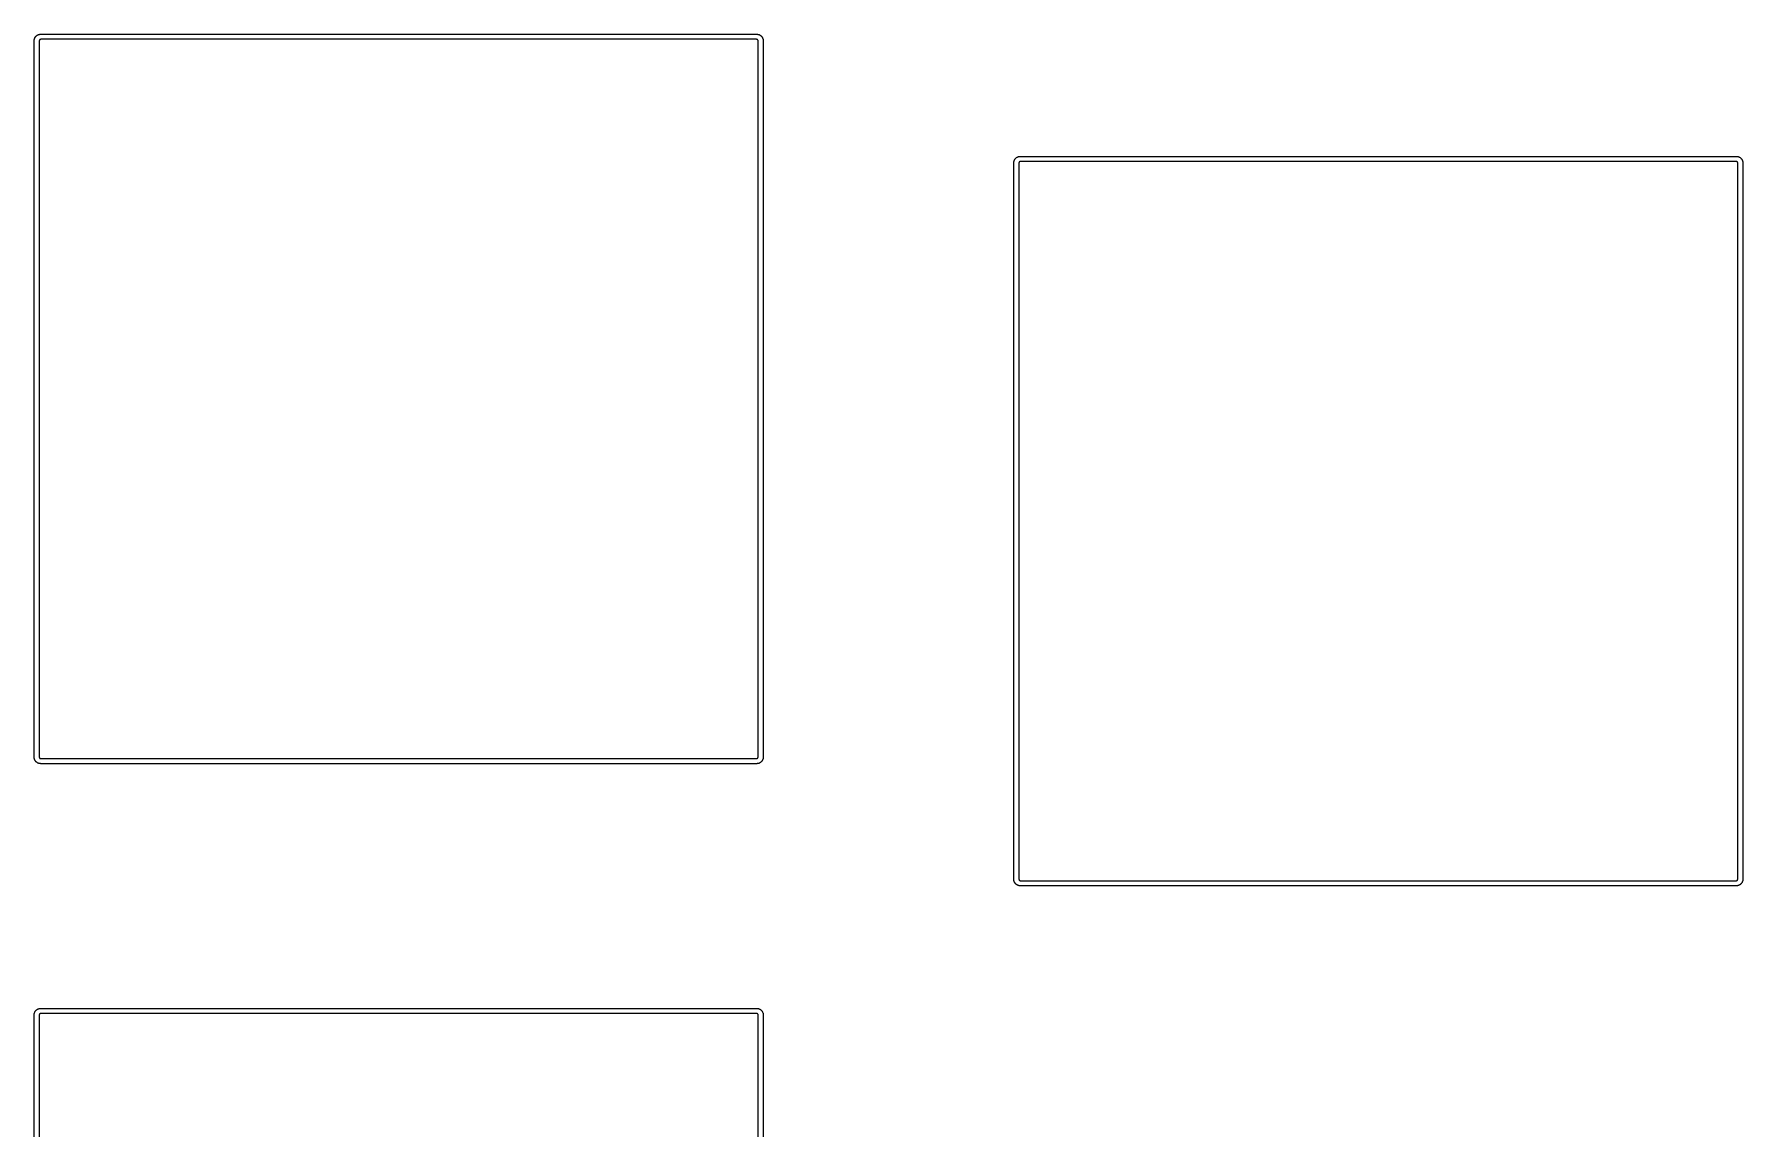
# Model space of a CAD drawing. Extents: x 69 to 219, y -146 to -41.
# Drawn here: x 153.52 to 186.86, y -92.52 to -71.18 of the extents above; entities that cross this region are included whole.
import ezdxf

# ---------------------------------------------------------------- set-up
doc = ezdxf.new("R2010")
doc.units = 0
doc.header["$MEASUREMENT"] = 0
doc.layers.add('BLACK', color=7, linetype='CONTINUOUS')

msp = doc.modelspace()

# ---------------------------------------------------------------- linework, layer by layer
at = {"layer": 'Black'}
for p, q in [((153.522, -71.3075), (153.523, -71.3038)), ((153.522, -85.2775), (153.522, -71.3075)), ((153.523, -71.2891), (153.525, -71.2832)), ((153.523, -71.2917), (153.523, -71.2891)), ((153.523, -71.2942), (153.523, -71.2917)), ((153.523, -71.2971), (153.523, -71.2942)), ((153.523, -71.3), (153.523, -71.2971)), ((153.523, -71.3038), (153.523, -71.3)), ((153.525, -71.2832), (153.526, -71.2771)), ((153.526, -71.2771), (153.527, -71.2749)), ((153.527, -71.2749), (153.528, -71.274)), ((153.528, -71.2719), (153.53, -71.2662)), ((153.528, -71.2724), (153.528, -71.2719)), ((153.528, -71.2738), (153.528, -71.2724)), ((153.528, -71.2739), (153.528, -71.2738)), ((153.528, -71.274), (153.528, -71.2739)), ((153.53, -71.2662), (153.533, -71.2584)), ((153.533, -71.2584), (153.535, -71.2532)), ((153.535, -71.2532), (153.538, -71.2476)), ((153.538, -71.2476), (153.541, -71.2433)), ((153.541, -71.2433), (153.544, -71.2385)), ((153.544, -71.2385), (153.545, -71.2371)), ((153.545, -71.2371), (153.546, -71.2355)), ((153.546, -71.234), (153.551, -71.228)), ((153.546, -71.2348), (153.546, -71.234)), ((153.546, -71.2355), (153.546, -71.2348)), ((153.551, -71.228), (153.556, -71.2217)), ((153.556, -71.2217), (153.557, -71.2213)), ((153.557, -71.2206), (153.561, -71.2177)), ((153.557, -71.2213), (153.557, -71.2206)), ((153.561, -71.2177), (153.564, -71.2141)), ((153.564, -71.2141), (153.569, -71.211)), ((153.569, -71.211), (153.572, -71.2074)), ((153.572, -71.2074), (153.575, -71.2058)), ((153.575, -71.2058), (153.577, -71.2036)), ((153.577, -71.2036), (153.578, -71.203)), ((153.578, -71.203), (153.579, -71.2022)), ((153.579, -71.2022), (153.586, -71.1986)), ((153.586, -71.1986), (153.592, -71.1947)), ((153.592, -71.1947), (153.593, -71.1945)), ((153.593, -71.1945), (153.594, -71.194)), ((153.594, -71.194), (153.596, -71.1935)), ((153.596, -71.1935), (153.597, -71.1925)), ((153.597, -71.1925), (153.604, -71.1901)), ((153.604, -71.1901), (153.61, -71.1873)), ((153.61, -71.1873), (153.612, -71.1872)), ((153.612, -71.1872), (153.614, -71.1866)), ((153.614, -71.1866), (153.616, -71.1863)), ((153.616, -71.1863), (153.617, -71.1857)), ((153.617, -71.1857), (153.618, -71.1856)), ((153.618, -71.1854), (153.626, -71.184)), ((153.618, -71.1856), (153.618, -71.1854)), ((153.623, -71.3026), (153.622, -71.305)), ((153.622, -71.305), (153.622, -71.3084)), ((153.622, -71.3084), (153.622, -71.3113)), ((153.622, -71.3113), (153.622, -85.2737)), ((153.624, -71.2986), (153.623, -71.3026)), ((153.625, -71.298), (153.624, -71.2986)), ((153.624, -71.2986), (153.624, -71.2986)), ((153.626, -71.296), (153.625, -71.2974)), ((153.625, -71.2974), (153.625, -71.2979)), ((153.625, -71.2979), (153.625, -71.298)), ((153.626, -71.184), (153.634, -71.1824)), ((153.629, -71.291), (153.626, -71.2952)), ((153.626, -71.2952), (153.626, -71.296)), ((153.631, -71.2892), (153.629, -71.2904)), ((153.629, -71.2904), (153.629, -71.291)), ((153.632, -71.2879), (153.631, -71.2892)), ((153.633, -71.2875), (153.632, -71.2879)), ((153.634, -71.2857), (153.633, -71.2875)), ((153.634, -71.1824), (153.635, -71.1825)), ((153.638, -71.2837), (153.634, -71.2857)), ((153.635, -71.1825), (153.635, -71.1824)), ((153.635, -71.1824), (153.638, -71.1824)), ((153.638, -71.1824), (153.641, -71.1819)), ((153.642, -71.2824), (153.638, -71.2837)), ((153.641, -71.1819), (153.645, -71.182)), ((153.646, -71.2817), (153.642, -71.2824)), ((153.642, -71.2824), (153.642, -71.2824)), ((153.645, -71.182), (153.649, -71.1813)), ((153.65, -71.2818), (153.646, -71.2817)), ((153.649, -71.1813), (167.619, -71.1813)), ((153.653, -71.2813), (153.65, -71.2818)), ((167.614, -71.2813), (153.653, -71.2813)), ((167.616, -71.2816), (167.614, -71.2813)), ((167.621, -71.2816), (167.616, -71.2816)), ((167.619, -71.1813), (167.623, -71.1821)), ((167.625, -71.2824), (167.621, -71.2816)), ((167.623, -71.1821), (167.628, -71.1821)), ((167.629, -71.2837), (167.625, -71.2824)), ((167.625, -71.2824), (167.625, -71.2824)), ((167.628, -71.1821), (167.63, -71.1824)), ((167.634, -71.2865), (167.629, -71.2837)), ((167.63, -71.1824), (167.632, -71.1824)), ((167.632, -71.1824), (167.632, -71.1825)), ((167.632, -71.1825), (167.633, -71.1824)), ((167.633, -71.1824), (167.641, -71.184)), ((167.636, -71.2883), (167.634, -71.2865)), ((167.638, -71.29), (167.636, -71.2883)), ((167.636, -71.2883), (167.636, -71.2883)), ((167.64, -71.2932), (167.638, -71.29)), ((167.642, -71.2953), (167.64, -71.2932)), ((167.641, -71.184), (167.649, -71.1854)), ((167.642, -71.2955), (167.642, -71.2953)), ((167.642, -71.298), (167.642, -71.2955)), ((167.643, -71.2986), (167.642, -71.298)), ((167.644, -71.3026), (167.643, -71.2986)), ((167.643, -71.2986), (167.643, -71.2986)), ((167.645, -71.305), (167.644, -71.3026)), ((167.645, -71.3084), (167.645, -71.305)), ((167.645, -71.3113), (167.645, -71.3084)), ((167.645, -85.2737), (167.645, -71.3113)), ((167.649, -71.1854), (167.649, -71.1856)), ((167.649, -71.1856), (167.65, -71.1857)), ((167.65, -71.1857), (167.651, -71.1863)), ((167.651, -71.1863), (167.653, -71.1866)), ((167.653, -71.1866), (167.655, -71.1872)), ((167.655, -71.1872), (167.657, -71.1873)), ((167.657, -71.1873), (167.663, -71.1901)), ((167.663, -71.1901), (167.67, -71.1925)), ((167.67, -71.1925), (167.671, -71.1935)), ((167.671, -71.1935), (167.673, -71.194)), ((167.673, -71.194), (167.674, -71.1945)), ((167.674, -71.1945), (167.675, -71.1947)), ((167.675, -71.1947), (167.681, -71.1986)), ((167.681, -71.1986), (167.688, -71.2022)), ((167.688, -71.2022), (167.689, -71.203)), ((167.689, -71.203), (167.69, -71.2036)), ((167.69, -71.2036), (167.691, -71.2045)), ((167.691, -71.2045), (167.692, -71.2053)), ((167.692, -71.2053), (167.693, -71.2061)), ((167.693, -71.2061), (167.694, -71.2066)), ((167.694, -71.2066), (167.7, -71.2116)), ((167.7, -71.2116), (167.706, -71.2162)), ((167.706, -71.2162), (167.706, -71.2173)), ((167.706, -71.2173), (167.707, -71.2182)), ((167.707, -71.2182), (167.708, -71.2195)), ((167.708, -71.2195), (167.71, -71.2206)), ((167.71, -71.2206), (167.71, -71.2213)), ((167.71, -71.2213), (167.711, -71.2217)), ((167.711, -71.2217), (167.716, -71.228)), ((167.716, -71.228), (167.721, -71.234)), ((167.721, -71.234), (167.721, -71.2345)), ((167.721, -71.2345), (167.722, -71.2368)), ((167.722, -71.2368), (167.724, -71.2387)), ((167.724, -71.2387), (167.727, -71.2439)), ((167.727, -71.2439), (167.731, -71.2487)), ((167.731, -71.2487), (167.731, -71.2515)), ((167.731, -71.2515), (167.733, -71.254)), ((167.733, -71.254), (167.733, -71.2563)), ((167.733, -71.2563), (167.734, -71.2584)), ((167.734, -71.2584), (167.737, -71.2662)), ((167.737, -71.2662), (167.739, -71.2719)), ((167.739, -71.2719), (167.739, -71.2724)), ((167.739, -71.2724), (167.739, -71.2738)), ((167.739, -71.2738), (167.739, -71.2739)), ((167.739, -71.2739), (167.739, -71.274)), ((167.739, -71.274), (167.74, -71.2749)), ((167.74, -71.2749), (167.741, -71.2771)), ((167.741, -71.2771), (167.742, -71.2832)), ((167.742, -71.2832), (167.744, -71.2891)), ((167.744, -71.2891), (167.744, -71.2917)), ((167.744, -71.2917), (167.744, -71.2942)), ((167.744, -71.2942), (167.744, -71.2971)), ((167.744, -71.2971), (167.744, -71.3)), ((167.744, -71.3), (167.744, -71.3038)), ((167.744, -71.3038), (167.745, -71.3075)), ((167.745, -71.3075), (167.745, -85.2775)), ((172.636, -73.6683), (172.637, -73.6607)), ((172.637, -73.6607), (172.639, -73.6547)), ((172.639, -73.6547), (172.641, -73.6484)), ((172.641, -73.6484), (172.643, -73.6442)), ((172.643, -73.6442), (172.645, -73.6396)), ((172.645, -73.6396), (172.646, -73.6378)), ((172.646, -73.6358), (172.648, -73.6331)), ((172.646, -73.6378), (172.646, -73.6358)), ((172.648, -73.6302), (172.652, -73.6255)), ((172.648, -73.6331), (172.648, -73.6302)), ((172.652, -73.6255), (172.654, -73.6204)), ((172.654, -73.6204), (172.657, -73.6184)), ((172.657, -73.6184), (172.658, -73.616)), ((172.658, -73.6155), (172.663, -73.6095)), ((172.658, -73.616), (172.658, -73.6155)), ((172.663, -73.6095), (172.668, -73.6032)), ((172.668, -73.6032), (172.669, -73.6028)), ((172.669, -73.6021), (172.671, -73.601)), ((172.669, -73.6028), (172.669, -73.6021)), ((172.671, -73.601), (172.672, -73.5997)), ((172.672, -73.5997), (172.673, -73.5988)), ((172.673, -73.5977), (172.679, -73.5931)), ((172.673, -73.5988), (172.673, -73.5977)), ((172.679, -73.5931), (172.685, -73.5881)), ((172.685, -73.5881), (172.686, -73.5876)), ((172.686, -73.5876), (172.687, -73.5868)), ((172.687, -73.5868), (172.688, -73.586)), ((172.688, -73.586), (172.689, -73.5851)), ((172.689, -73.5851), (172.697, -73.5807)), ((172.697, -73.5807), (172.704, -73.5763)), ((172.704, -73.5763), (172.707, -73.5752)), ((172.707, -73.5752), (172.71, -73.5736)), ((172.71, -73.5736), (172.718, -73.5709)), ((172.718, -73.5709), (172.726, -73.5681)), ((172.726, -73.5681), (172.728, -73.5678)), ((172.728, -73.5678), (172.729, -73.5672)), ((172.729, -73.5672), (172.73, -73.5671)), ((172.73, -73.5669), (172.738, -73.5655)), ((172.73, -73.5671), (172.73, -73.5669)), ((172.738, -73.5655), (172.746, -73.5639)), ((172.745, -73.6679), (172.743, -73.6698)), ((172.749, -73.6656), (172.745, -73.6679)), ((172.746, -73.5639), (172.747, -73.564)), ((172.747, -73.564), (172.747, -73.5639)), ((172.747, -73.5639), (172.749, -73.5639)), ((172.749, -73.5639), (172.751, -73.5636)), ((172.754, -73.6639), (172.749, -73.6655)), ((172.749, -73.6655), (172.749, -73.6655)), ((172.749, -73.6655), (172.749, -73.6656)), ((172.751, -73.5636), (172.756, -73.5636)), ((172.758, -73.6631), (172.754, -73.6639)), ((172.754, -73.6639), (172.754, -73.6639)), ((172.756, -73.5636), (172.76, -73.5628)), ((172.763, -73.6631), (172.758, -73.6631)), ((172.76, -73.5628), (186.73, -73.5628)), ((172.765, -73.6628), (172.763, -73.6631)), ((186.726, -73.6628), (172.765, -73.6628)), ((186.729, -73.6633), (186.726, -73.6628)), ((186.733, -73.6632), (186.729, -73.6633)), ((186.73, -73.5628), (186.734, -73.5635)), ((186.734, -73.6637), (186.733, -73.6632)), ((186.734, -73.5635), (186.738, -73.5634)), ((186.737, -73.6641), (186.734, -73.6637)), ((186.738, -73.6645), (186.737, -73.6641)), ((186.738, -73.5634), (186.741, -73.5639)), ((186.741, -73.6656), (186.738, -73.6645)), ((186.741, -73.5639), (186.743, -73.5639)), ((186.745, -73.6679), (186.741, -73.6656)), ((186.743, -73.5639), (186.751, -73.5653)), ((186.747, -73.6698), (186.745, -73.6679)), ((186.751, -73.5653), (186.759, -73.5664)), ((186.759, -73.5664), (186.763, -73.5678)), ((186.763, -73.5678), (186.766, -73.5684)), ((186.766, -73.5684), (186.773, -73.5711)), ((186.773, -73.5711), (186.78, -73.5736)), ((186.78, -73.5736), (186.783, -73.5752)), ((186.783, -73.5752), (186.786, -73.5763)), ((186.786, -73.5763), (186.793, -73.5807)), ((186.793, -73.5807), (186.801, -73.5851)), ((186.801, -73.5851), (186.802, -73.586)), ((186.802, -73.586), (186.803, -73.5868)), ((186.803, -73.5868), (186.804, -73.5876)), ((186.804, -73.5876), (186.805, -73.5881)), ((186.805, -73.5881), (186.811, -73.5931)), ((186.811, -73.5931), (186.817, -73.5977)), ((186.817, -73.5977), (186.817, -73.5988)), ((186.817, -73.5988), (186.818, -73.5994)), ((186.818, -73.5994), (186.82, -73.6016)), ((186.82, -73.6016), (186.823, -73.6032)), ((186.823, -73.6032), (186.826, -73.6077)), ((186.826, -73.6077), (186.83, -73.6118)), ((186.83, -73.6118), (186.832, -73.6146)), ((186.832, -73.6146), (186.833, -73.617)), ((186.833, -73.617), (186.834, -73.6186)), ((186.834, -73.6186), (186.835, -73.62)), ((186.835, -73.62), (186.835, -73.6202)), ((186.835, -73.6202), (186.836, -73.6204)), ((186.836, -73.6204), (186.84, -73.6279)), ((186.84, -73.6279), (186.843, -73.634)), ((186.843, -73.634), (186.843, -73.6342)), ((186.843, -73.6342), (186.843, -73.6347)), ((186.843, -73.6347), (186.844, -73.6354)), ((186.844, -73.6354), (186.844, -73.6355)), ((186.844, -73.6355), (186.844, -73.6367)), ((186.844, -73.6367), (186.846, -73.639)), ((186.846, -73.639), (186.848, -73.6446)), ((186.848, -73.6446), (186.85, -73.6499)), ((186.85, -73.6499), (186.851, -73.6527)), ((186.851, -73.6527), (186.851, -73.6554)), ((186.851, -73.6554), (186.852, -73.6581)), ((186.852, -73.6581), (186.853, -73.6607)), ((186.853, -73.6607), (186.854, -73.6683)), ((172.634, -73.689), (172.635, -73.6853)), ((172.634, -87.659), (172.634, -73.689)), ((172.635, -73.6758), (172.636, -73.6683)), ((172.635, -73.6786), (172.635, -73.6758)), ((172.635, -73.6815), (172.635, -73.6786)), ((172.635, -73.6853), (172.635, -73.6815)), ((172.735, -73.685), (172.734, -73.6861)), ((172.734, -73.6861), (172.734, -73.6899)), ((172.734, -73.6899), (172.734, -73.6928)), ((172.734, -73.6928), (172.734, -87.6552)), ((172.736, -73.6805), (172.735, -73.682)), ((172.735, -73.682), (172.735, -73.684)), ((172.735, -73.684), (172.735, -73.6843)), ((172.735, -73.6843), (172.735, -73.6846)), ((172.735, -73.6846), (172.735, -73.685)), ((172.737, -73.6769), (172.736, -73.6805)), ((172.739, -73.6747), (172.737, -73.6769)), ((172.741, -73.6715), (172.739, -73.6747)), ((172.743, -73.6698), (172.741, -73.6715)), ((172.743, -73.6698), (172.743, -73.6698)), ((186.749, -73.6713), (186.747, -73.6698)), ((186.751, -73.6732), (186.749, -73.6713)), ((186.754, -73.679), (186.751, -73.6732)), ((186.755, -73.6813), (186.754, -73.679)), ((186.755, -73.6821), (186.755, -73.6813)), ((186.755, -73.6824), (186.755, -73.6821)), ((186.755, -73.6835), (186.755, -73.6824)), ((186.755, -73.6846), (186.755, -73.6835)), ((186.755, -73.685), (186.755, -73.6846)), ((186.756, -73.6861), (186.755, -73.685)), ((186.756, -73.6899), (186.756, -73.6861)), ((186.756, -73.6928), (186.756, -73.6899)), ((186.756, -87.6552), (186.756, -73.6928)), ((186.854, -73.6683), (186.855, -73.6758)), ((186.855, -73.6758), (186.855, -73.6786)), ((186.855, -73.6786), (186.855, -73.6815)), ((186.855, -73.6815), (186.855, -73.6853)), ((186.855, -73.6853), (186.856, -73.689)), ((186.856, -73.689), (186.856, -87.659)), ((153.523, -85.2813), (153.522, -85.2775)), ((153.523, -85.2851), (153.523, -85.2813)), ((153.523, -85.2878), (153.523, -85.2851)), ((153.523, -85.2907), (153.523, -85.2878)), ((153.523, -85.2931), (153.523, -85.2907)), ((153.523, -85.2955), (153.523, -85.2931)), ((153.525, -85.3016), (153.523, -85.2955)), ((153.526, -85.3078), (153.525, -85.3016)), ((153.527, -85.3099), (153.526, -85.3078)), ((153.528, -85.3122), (153.527, -85.3099)), ((153.528, -85.3129), (153.528, -85.3122)), ((153.53, -85.3188), (153.528, -85.3129)), ((153.533, -85.3265), (153.53, -85.3188)), ((153.535, -85.3315), (153.533, -85.3265)), ((153.538, -85.3371), (153.535, -85.3315)), ((153.622, -85.2737), (153.622, -85.2764)), ((153.622, -85.2764), (153.622, -85.2798)), ((153.622, -85.2798), (153.623, -85.2825)), ((153.623, -85.2825), (153.624, -85.2861)), ((153.624, -85.2861), (153.624, -85.2863)), ((153.624, -85.2863), (153.625, -85.2871)), ((153.625, -85.2871), (153.625, -85.2878)), ((153.625, -85.2878), (153.626, -85.2891)), ((153.626, -85.2891), (153.626, -85.2898)), ((153.626, -85.2898), (153.628, -85.2938)), ((153.628, -85.2938), (153.629, -85.2942)), ((153.629, -85.2942), (153.629, -85.2944)), ((153.629, -85.2944), (153.631, -85.2957)), ((153.631, -85.2957), (153.632, -85.2972)), ((153.632, -85.2972), (153.633, -85.2979)), ((153.633, -85.2979), (153.635, -85.2994)), ((153.635, -85.2994), (153.638, -85.3014)), ((153.638, -85.3014), (153.639, -85.3015)), ((153.639, -85.3015), (153.642, -85.3025)), ((153.642, -85.3025), (153.642, -85.3025)), ((153.642, -85.3025), (153.646, -85.3032)), ((153.646, -85.3032), (153.65, -85.3032)), ((153.65, -85.3032), (153.653, -85.3037)), ((153.653, -85.3037), (167.614, -85.3037)), ((167.614, -85.3037), (167.615, -85.3035)), ((167.615, -85.3035), (167.62, -85.3034)), ((167.62, -85.3034), (167.625, -85.3025)), ((167.625, -85.3025), (167.628, -85.3015)), ((167.625, -85.3025), (167.625, -85.3025)), ((167.628, -85.3015), (167.629, -85.3014)), ((167.629, -85.3014), (167.634, -85.2986)), ((167.634, -85.2986), (167.636, -85.2965)), ((167.636, -85.2965), (167.638, -85.2942)), ((167.638, -85.2942), (167.64, -85.2917)), ((167.64, -85.2917), (167.642, -85.2897)), ((167.642, -85.2876), (167.643, -85.2863)), ((167.642, -85.2894), (167.642, -85.2876)), ((167.642, -85.2897), (167.642, -85.2894)), ((167.642, -85.2897), (167.642, -85.2897)), ((167.643, -85.2861), (167.644, -85.2825)), ((167.643, -85.2863), (167.643, -85.2861)), ((167.644, -85.2825), (167.645, -85.2798)), ((167.645, -85.2764), (167.645, -85.2737)), ((167.645, -85.2798), (167.645, -85.2764)), ((167.733, -85.3307), (167.731, -85.3334)), ((167.731, -85.3334), (167.731, -85.3363)), ((167.734, -85.3265), (167.733, -85.3285)), ((167.733, -85.3285), (167.733, -85.3307)), ((167.737, -85.3188), (167.734, -85.3265)), ((167.739, -85.3129), (167.737, -85.3188)), ((167.74, -85.3099), (167.739, -85.3122)), ((167.739, -85.3122), (167.739, -85.3129)), ((167.741, -85.3078), (167.74, -85.3099)), ((167.742, -85.3016), (167.741, -85.3078)), ((167.744, -85.2955), (167.742, -85.3016)), ((167.745, -85.2775), (167.744, -85.2813)), ((167.744, -85.2813), (167.744, -85.2851)), ((167.744, -85.2851), (167.744, -85.2878)), ((167.744, -85.2878), (167.744, -85.2907)), ((167.744, -85.2907), (167.744, -85.2931)), ((167.744, -85.2931), (167.744, -85.2955)), ((153.541, -85.3416), (153.538, -85.3371)), ((153.544, -85.3465), (153.541, -85.3416)), ((153.545, -85.348), (153.544, -85.3465)), ((153.546, -85.3497), (153.545, -85.348)), ((153.546, -85.3502), (153.546, -85.3497)), ((153.546, -85.3509), (153.546, -85.3502)), ((153.551, -85.3571), (153.546, -85.3509)), ((153.556, -85.3634), (153.551, -85.3571)), ((153.557, -85.3638), (153.556, -85.3634)), ((153.557, -85.3643), (153.557, -85.3638)), ((153.561, -85.3672), (153.557, -85.3643)), ((153.564, -85.3708), (153.561, -85.3672)), ((153.568, -85.3737), (153.564, -85.3708)), ((153.572, -85.3771), (153.568, -85.3737)), ((153.575, -85.379), (153.572, -85.3771)), ((153.577, -85.3814), (153.575, -85.379)), ((153.579, -85.3821), (153.577, -85.3814)), ((153.58, -85.3832), (153.579, -85.3821)), ((153.586, -85.3866), (153.58, -85.3832)), ((153.592, -85.3903), (153.586, -85.3866)), ((153.594, -85.3905), (153.592, -85.3903)), ((153.595, -85.3912), (153.594, -85.3905)), ((153.596, -85.3916), (153.595, -85.3912)), ((153.598, -85.3929), (153.596, -85.3916)), ((153.604, -85.3949), (153.598, -85.3929)), ((153.61, -85.3976), (153.604, -85.3949)), ((153.612, -85.3977), (153.61, -85.3976)), ((153.614, -85.3985), (153.612, -85.3977)), ((153.616, -85.3988), (153.614, -85.3985)), ((153.617, -85.3992), (153.616, -85.3988)), ((153.618, -85.3993), (153.617, -85.3992)), ((153.618, -85.3995), (153.618, -85.3993)), ((153.626, -85.4009), (153.618, -85.3995)), ((153.634, -85.4025), (153.626, -85.4009)), ((153.635, -85.4024), (153.634, -85.4025)), ((153.635, -85.4025), (153.635, -85.4024)), ((153.638, -85.4025), (153.635, -85.4025)), ((153.641, -85.403), (153.638, -85.4025)), ((153.645, -85.403), (153.641, -85.403)), ((153.649, -85.4037), (153.645, -85.403)), ((167.619, -85.4037), (153.649, -85.4037)), ((167.624, -85.4028), (167.619, -85.4037)), ((167.629, -85.4027), (167.624, -85.4028)), ((167.63, -85.4025), (167.629, -85.4027)), ((167.632, -85.4025), (167.63, -85.4025)), ((167.633, -85.4025), (167.632, -85.4024)), ((167.632, -85.4024), (167.632, -85.4025)), ((167.641, -85.4009), (167.633, -85.4025)), ((167.649, -85.3995), (167.641, -85.4009)), ((167.65, -85.3992), (167.649, -85.3993)), ((167.649, -85.3993), (167.649, -85.3995)), ((167.651, -85.3988), (167.65, -85.3992)), ((167.653, -85.3985), (167.651, -85.3988)), ((167.655, -85.3977), (167.653, -85.3985)), ((167.657, -85.3976), (167.655, -85.3977)), ((167.663, -85.3949), (167.657, -85.3976)), ((167.669, -85.3929), (167.663, -85.3949)), ((167.671, -85.3916), (167.669, -85.3929)), ((167.672, -85.3912), (167.671, -85.3916)), ((167.673, -85.3905), (167.672, -85.3912)), ((167.675, -85.3903), (167.673, -85.3905)), ((167.681, -85.3866), (167.675, -85.3903)), ((167.687, -85.3832), (167.681, -85.3866)), ((167.688, -85.3821), (167.687, -85.3832)), ((167.69, -85.3814), (167.688, -85.3821)), ((167.691, -85.3803), (167.69, -85.3814)), ((167.693, -85.3793), (167.691, -85.3803)), ((167.694, -85.3783), (167.693, -85.3786)), ((167.693, -85.3786), (167.693, -85.3793)), ((167.7, -85.3731), (167.694, -85.3783)), ((167.706, -85.3682), (167.7, -85.3731)), ((167.707, -85.3674), (167.706, -85.3682)), ((167.708, -85.3654), (167.707, -85.3667)), ((167.707, -85.3667), (167.707, -85.3674)), ((167.71, -85.3643), (167.708, -85.3654)), ((167.711, -85.3634), (167.71, -85.3638)), ((167.71, -85.3638), (167.71, -85.3643)), ((167.716, -85.3571), (167.711, -85.3634)), ((167.721, -85.3509), (167.716, -85.3571)), ((167.722, -85.3481), (167.721, -85.3506)), ((167.721, -85.3506), (167.721, -85.3506)), ((167.721, -85.3506), (167.721, -85.3509)), ((167.725, -85.3461), (167.722, -85.3481)), ((167.727, -85.341), (167.725, -85.3461)), ((167.731, -85.3363), (167.727, -85.341)), ((172.635, -87.6627), (172.634, -87.659)), ((172.635, -87.6665), (172.635, -87.6627)), ((172.635, -87.6694), (172.635, -87.6665)), ((172.734, -87.6552), (172.734, -87.6581)), ((172.734, -87.6581), (172.734, -87.6619)), ((172.734, -87.6619), (172.735, -87.663)), ((172.735, -87.663), (172.735, -87.6634)), ((172.735, -87.6634), (172.735, -87.6637)), ((172.735, -87.6637), (172.735, -87.664)), ((172.735, -87.664), (172.735, -87.666)), ((172.735, -87.666), (172.736, -87.6675)), ((172.736, -87.6675), (172.737, -87.6711)), ((186.754, -87.669), (186.755, -87.6667)), ((186.755, -87.663), (186.756, -87.6619)), ((186.755, -87.6634), (186.755, -87.663)), ((186.755, -87.6645), (186.755, -87.6634)), ((186.755, -87.6656), (186.755, -87.6645)), ((186.755, -87.6659), (186.755, -87.6656)), ((186.755, -87.6667), (186.755, -87.6659)), ((186.756, -87.6581), (186.756, -87.6552)), ((186.756, -87.6619), (186.756, -87.6581)), ((186.856, -87.659), (186.855, -87.6627)), ((186.855, -87.6627), (186.855, -87.6665)), ((186.855, -87.6665), (186.855, -87.6694)), ((172.635, -87.6722), (172.635, -87.6694)), ((172.636, -87.6797), (172.635, -87.6722)), ((172.637, -87.6873), (172.636, -87.6797)), ((172.639, -87.6933), (172.637, -87.6873)), ((172.641, -87.6996), (172.639, -87.6933)), ((172.643, -87.7038), (172.641, -87.6996)), ((172.645, -87.7084), (172.643, -87.7038)), ((172.646, -87.7102), (172.645, -87.7084)), ((172.646, -87.7122), (172.646, -87.7102)), ((172.648, -87.7149), (172.646, -87.7122)), ((172.648, -87.7178), (172.648, -87.7149)), ((172.652, -87.7225), (172.648, -87.7178)), ((172.654, -87.7276), (172.652, -87.7225)), ((172.657, -87.7296), (172.654, -87.7276)), ((172.658, -87.732), (172.657, -87.7296)), ((172.658, -87.7325), (172.658, -87.732)), ((172.663, -87.7385), (172.658, -87.7325)), ((172.668, -87.7448), (172.663, -87.7385)), ((172.669, -87.7452), (172.668, -87.7448)), ((172.669, -87.7459), (172.669, -87.7452)), ((172.671, -87.747), (172.669, -87.7459)), ((172.672, -87.7483), (172.671, -87.747)), ((172.673, -87.7492), (172.672, -87.7483)), ((172.673, -87.7503), (172.673, -87.7492)), ((172.679, -87.7549), (172.673, -87.7503)), ((172.685, -87.7599), (172.679, -87.7549)), ((172.686, -87.7604), (172.685, -87.7599)), ((172.687, -87.7612), (172.686, -87.7604)), ((172.688, -87.762), (172.687, -87.7612)), ((172.689, -87.7629), (172.688, -87.762)), ((172.697, -87.7673), (172.689, -87.7629)), ((172.704, -87.7717), (172.697, -87.7673)), ((172.707, -87.7728), (172.704, -87.7717)), ((172.71, -87.7744), (172.707, -87.7728)), ((172.718, -87.7771), (172.71, -87.7744)), ((172.726, -87.7799), (172.718, -87.7771)), ((172.728, -87.7803), (172.726, -87.7799)), ((172.73, -87.7809), (172.728, -87.7803)), ((172.73, -87.781), (172.73, -87.7809)), ((172.738, -87.7825), (172.73, -87.781)), ((172.73, -87.781), (172.73, -87.781)), ((172.737, -87.6711), (172.739, -87.6733)), ((172.747, -87.784), (172.738, -87.7825)), ((172.739, -87.6733), (172.741, -87.6765)), ((172.741, -87.6765), (172.743, -87.6782)), ((172.743, -87.6782), (172.743, -87.6782)), ((172.743, -87.6782), (172.745, -87.6801)), ((172.745, -87.6801), (172.749, -87.6824)), ((172.749, -87.784), (172.747, -87.784)), ((172.747, -87.784), (172.747, -87.784)), ((172.747, -87.784), (172.747, -87.784)), ((172.749, -87.6824), (172.749, -87.6825)), ((172.749, -87.6825), (172.749, -87.6825)), ((172.749, -87.6825), (172.754, -87.684)), ((172.75, -87.7842), (172.749, -87.784)), ((172.755, -87.7843), (172.75, -87.7842)), ((172.754, -87.684), (172.754, -87.684)), ((172.754, -87.684), (172.759, -87.6849)), ((172.76, -87.7852), (172.755, -87.7843)), ((172.759, -87.6849), (172.764, -87.685)), ((186.73, -87.7852), (172.76, -87.7852)), ((172.764, -87.685), (172.765, -87.6852)), ((172.765, -87.6852), (186.726, -87.6852)), ((186.726, -87.6852), (186.729, -87.6847)), ((186.729, -87.6847), (186.733, -87.6847)), ((186.734, -87.7845), (186.73, -87.7852)), ((186.733, -87.6847), (186.735, -87.6841)), ((186.733, -87.6847), (186.733, -87.6847)), ((186.738, -87.7845), (186.734, -87.7845)), ((186.735, -87.6841), (186.737, -87.6838)), ((186.737, -87.6838), (186.738, -87.6835)), ((186.738, -87.6835), (186.741, -87.6824)), ((186.741, -87.784), (186.738, -87.7845)), ((186.741, -87.6824), (186.745, -87.6801)), ((186.743, -87.784), (186.741, -87.784)), ((186.75, -87.7827), (186.743, -87.784)), ((186.745, -87.6801), (186.747, -87.6782)), ((186.747, -87.6782), (186.749, -87.6767)), ((186.749, -87.6767), (186.751, -87.6748)), ((186.758, -87.7817), (186.75, -87.7827)), ((186.751, -87.6748), (186.754, -87.669)), ((186.762, -87.7803), (186.758, -87.7817)), ((186.766, -87.7796), (186.762, -87.7803)), ((186.773, -87.7769), (186.766, -87.7796)), ((186.78, -87.7744), (186.773, -87.7769)), ((186.783, -87.7728), (186.78, -87.7744)), ((186.786, -87.7717), (186.783, -87.7728)), ((186.793, -87.7673), (186.786, -87.7717)), ((186.801, -87.7629), (186.793, -87.7673)), ((186.802, -87.762), (186.801, -87.7629)), ((186.803, -87.7612), (186.802, -87.762)), ((186.804, -87.7604), (186.803, -87.7612)), ((186.805, -87.7599), (186.804, -87.7604)), ((186.811, -87.7549), (186.805, -87.7599)), ((186.817, -87.7503), (186.811, -87.7549)), ((186.818, -87.7486), (186.817, -87.7492)), ((186.817, -87.7492), (186.817, -87.7503)), ((186.82, -87.7464), (186.818, -87.7486)), ((186.823, -87.7448), (186.82, -87.7464)), ((186.826, -87.7403), (186.823, -87.7448)), ((186.83, -87.7362), (186.826, -87.7403)), ((186.832, -87.7334), (186.83, -87.7362)), ((186.833, -87.731), (186.832, -87.7334)), ((186.834, -87.7294), (186.833, -87.731)), ((186.835, -87.728), (186.834, -87.7294)), ((186.836, -87.7276), (186.835, -87.7278)), ((186.835, -87.7278), (186.835, -87.728)), ((186.84, -87.7201), (186.836, -87.7276)), ((186.843, -87.714), (186.84, -87.7201)), ((186.844, -87.7126), (186.843, -87.7133)), ((186.843, -87.7133), (186.843, -87.7138)), ((186.843, -87.7138), (186.843, -87.714)), ((186.846, -87.709), (186.844, -87.7113)), ((186.844, -87.7113), (186.844, -87.7125)), ((186.844, -87.7125), (186.844, -87.7126)), ((186.848, -87.7034), (186.846, -87.709)), ((186.85, -87.6981), (186.848, -87.7034)), ((186.851, -87.6953), (186.85, -87.6981)), ((186.852, -87.6899), (186.851, -87.6926)), ((186.851, -87.6926), (186.851, -87.6953)), ((186.853, -87.6873), (186.852, -87.6899)), ((186.854, -87.6797), (186.853, -87.6873)), ((186.855, -87.6722), (186.854, -87.6797)), ((186.855, -87.6694), (186.855, -87.6722)), ((153.522, -90.3001), (153.523, -90.2964)), ((153.522, -104.27), (153.522, -90.3001)), ((153.523, -90.2821), (153.525, -90.276)), ((153.523, -90.2845), (153.523, -90.2821)), ((153.523, -90.2869), (153.523, -90.2845)), ((153.523, -90.2897), (153.523, -90.2869)), ((153.523, -90.2926), (153.523, -90.2897)), ((153.523, -90.2964), (153.523, -90.2926)), ((153.525, -90.276), (153.526, -90.2698)), ((153.526, -90.2698), (153.527, -90.2677)), ((153.527, -90.2677), (153.528, -90.2654)), ((153.528, -90.2648), (153.53, -90.2586)), ((153.528, -90.2654), (153.528, -90.2648)), ((153.53, -90.2586), (153.533, -90.2507)), ((153.533, -90.2507), (153.535, -90.2459)), ((153.535, -90.2459), (153.538, -90.2405)), ((153.538, -90.2405), (153.541, -90.236)), ((153.541, -90.236), (153.544, -90.2311)), ((153.544, -90.2311), (153.545, -90.2297)), ((153.545, -90.2297), (153.546, -90.2281)), ((153.546, -90.2266), (153.551, -90.2206)), ((153.546, -90.2274), (153.546, -90.2266)), ((153.546, -90.2281), (153.546, -90.2274)), ((153.551, -90.2206), (153.556, -90.2143)), ((153.556, -90.2143), (153.557, -90.2139)), ((153.557, -90.2132), (153.561, -90.2103)), ((153.557, -90.2139), (153.557, -90.2132)), ((153.561, -90.2103), (153.564, -90.2067)), ((153.564, -90.2067), (153.569, -90.2036)), ((153.569, -90.2036), (153.572, -90.2)), ((153.572, -90.2), (153.575, -90.1984)), ((153.575, -90.1984), (153.577, -90.1962)), ((153.577, -90.1962), (153.578, -90.1956)), ((153.578, -90.1956), (153.579, -90.1948)), ((153.579, -90.1948), (153.586, -90.1912)), ((153.586, -90.1912), (153.592, -90.1873)), ((153.592, -90.1873), (153.593, -90.1871)), ((153.593, -90.1871), (153.594, -90.1866)), ((153.594, -90.1866), (153.596, -90.1861)), ((153.596, -90.1861), (153.597, -90.1851)), ((153.597, -90.1851), (153.604, -90.1827)), ((153.604, -90.1827), (153.61, -90.1799)), ((153.61, -90.1799), (153.612, -90.1798)), ((153.612, -90.1798), (153.614, -90.1792)), ((153.614, -90.1792), (153.616, -90.1789)), ((153.616, -90.1789), (153.617, -90.1783)), ((153.617, -90.1783), (153.618, -90.1782)), ((153.618, -90.178), (153.626, -90.1766)), ((153.618, -90.1782), (153.618, -90.178)), ((153.623, -90.295), (153.622, -90.2977)), ((153.622, -90.2977), (153.622, -90.301)), ((153.622, -90.301), (153.622, -90.3039)), ((153.622, -90.3039), (153.622, -104.266)), ((153.625, -90.2905), (153.623, -90.295)), ((153.626, -90.2885), (153.625, -90.2898)), ((153.625, -90.2898), (153.625, -90.2905)), ((153.626, -90.1766), (153.634, -90.175)), ((153.629, -90.2836), (153.626, -90.2878)), ((153.626, -90.2878), (153.626, -90.2885)), ((153.631, -90.2818), (153.629, -90.283)), ((153.629, -90.283), (153.629, -90.2836)), ((153.632, -90.2805), (153.631, -90.2818)), ((153.633, -90.2801), (153.632, -90.2805)), ((153.634, -90.2783), (153.633, -90.2801)), ((153.634, -90.175), (153.635, -90.1751)), ((153.638, -90.2763), (153.634, -90.2783)), ((153.635, -90.1751), (153.635, -90.175)), ((153.635, -90.175), (153.638, -90.175)), ((153.638, -90.175), (153.641, -90.1745)), ((153.642, -90.275), (153.638, -90.2763)), ((153.641, -90.1745), (153.645, -90.1746)), ((153.646, -90.2743), (153.642, -90.275)), ((153.642, -90.275), (153.642, -90.275)), ((153.645, -90.1746), (153.649, -90.1739)), ((153.65, -90.2744), (153.646, -90.2743)), ((153.649, -90.1739), (167.619, -90.1739)), ((153.653, -90.2739), (153.65, -90.2744)), ((167.614, -90.2739), (153.653, -90.2739)), ((167.616, -90.2742), (167.614, -90.2739)), ((167.621, -90.2742), (167.616, -90.2742)), ((167.619, -90.1739), (167.623, -90.1747)), ((167.625, -90.275), (167.621, -90.2742)), ((167.623, -90.1747), (167.628, -90.1747)), ((167.629, -90.2763), (167.625, -90.275)), ((167.625, -90.275), (167.625, -90.275)), ((167.628, -90.1747), (167.63, -90.175)), ((167.634, -90.2791), (167.629, -90.2763)), ((167.63, -90.175), (167.632, -90.175)), ((167.632, -90.175), (167.632, -90.1751)), ((167.632, -90.1751), (167.633, -90.175)), ((167.633, -90.175), (167.641, -90.1766)), ((167.636, -90.2809), (167.634, -90.2791)), ((167.638, -90.2826), (167.636, -90.2809)), ((167.636, -90.2809), (167.636, -90.2809)), ((167.64, -90.2858), (167.638, -90.2826)), ((167.642, -90.2879), (167.64, -90.2858)), ((167.641, -90.1766), (167.649, -90.178)), ((167.642, -90.2881), (167.642, -90.2879)), ((167.644, -90.295), (167.642, -90.2881)), ((167.645, -90.2977), (167.644, -90.295)), ((167.645, -90.301), (167.645, -90.2977)), ((167.645, -90.3039), (167.645, -90.301)), ((167.645, -104.266), (167.645, -90.3039)), ((167.649, -90.178), (167.649, -90.1782)), ((167.649, -90.1782), (167.65, -90.1783)), ((167.65, -90.1783), (167.651, -90.1789)), ((167.651, -90.1789), (167.653, -90.1792)), ((167.653, -90.1792), (167.655, -90.1798)), ((167.655, -90.1798), (167.657, -90.1799)), ((167.657, -90.1799), (167.663, -90.1827)), ((167.663, -90.1827), (167.67, -90.1851)), ((167.67, -90.1851), (167.671, -90.1861)), ((167.671, -90.1861), (167.673, -90.1866)), ((167.673, -90.1866), (167.674, -90.1871)), ((167.674, -90.1871), (167.675, -90.1873)), ((167.675, -90.1873), (167.681, -90.1912)), ((167.681, -90.1912), (167.688, -90.1948)), ((167.688, -90.1948), (167.689, -90.1956)), ((167.689, -90.1956), (167.69, -90.1962)), ((167.69, -90.1962), (167.691, -90.1971)), ((167.691, -90.1971), (167.692, -90.1979)), ((167.692, -90.1979), (167.693, -90.1987)), ((167.693, -90.1987), (167.694, -90.1992)), ((167.694, -90.1992), (167.7, -90.2042)), ((167.7, -90.2042), (167.706, -90.2088)), ((167.706, -90.2088), (167.706, -90.2099)), ((167.706, -90.2099), (167.707, -90.2108)), ((167.707, -90.2108), (167.708, -90.2121)), ((167.708, -90.2121), (167.71, -90.2132)), ((167.71, -90.2132), (167.71, -90.2139)), ((167.71, -90.2139), (167.711, -90.2143)), ((167.711, -90.2143), (167.716, -90.2206)), ((167.716, -90.2206), (167.721, -90.2266)), ((167.721, -90.2266), (167.721, -90.2271)), ((167.721, -90.2271), (167.722, -90.2295)), ((167.722, -90.2295), (167.725, -90.2315)), ((167.725, -90.2315), (167.727, -90.2366)), ((167.727, -90.2366), (167.731, -90.2413)), ((167.731, -90.2413), (167.731, -90.2442)), ((167.731, -90.2442), (167.733, -90.2469)), ((167.733, -90.2469), (167.733, -90.2489)), ((167.733, -90.2489), (167.734, -90.2507)), ((167.734, -90.2507), (167.737, -90.2586)), ((167.737, -90.2586), (167.739, -90.2648)), ((167.739, -90.2648), (167.739, -90.2654)), ((167.739, -90.2654), (167.74, -90.2677)), ((167.74, -90.2677), (167.741, -90.2698)), ((167.741, -90.2698), (167.742, -90.276)), ((167.742, -90.276), (167.744, -90.2821)), ((167.744, -90.2821), (167.744, -90.2845)), ((167.744, -90.2845), (167.744, -90.2869)), ((167.744, -90.2869), (167.744, -90.2897)), ((167.744, -90.2897), (167.744, -90.2926)), ((167.744, -90.2926), (167.744, -90.2964)), ((167.744, -90.2964), (167.745, -90.3001)), ((167.745, -90.3001), (167.745, -104.27))]:
    msp.add_line(p, q, dxfattribs=at)

doc.saveas('drawing.dxf')
